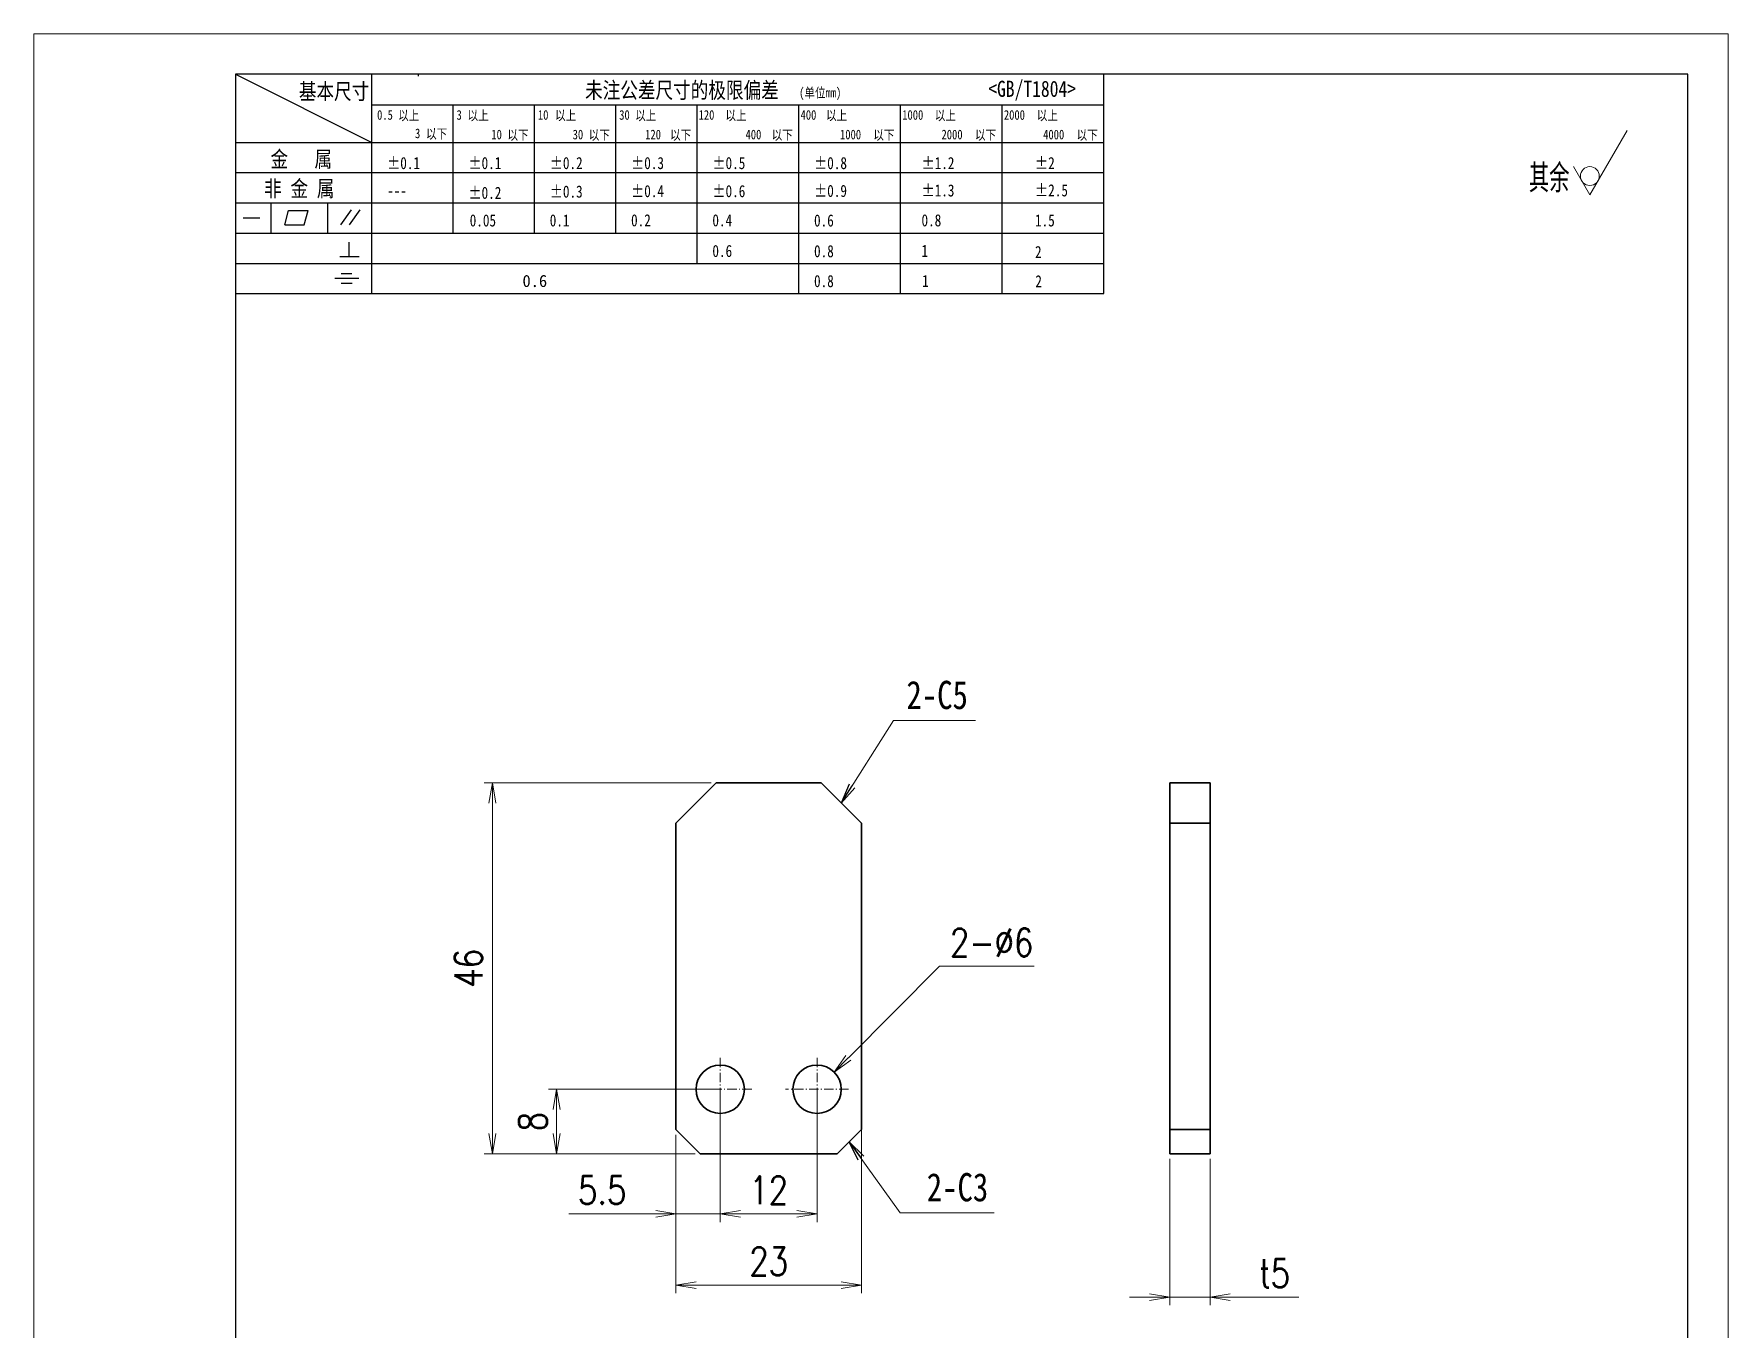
# Model space of a CAD drawing. Header units: millimetres. Extents: x 1333 to 190452, y -42879 to -5704.
# Drawn here: x 175013 to 175223, y -22699.8 to -22539.1 of the extents above; entities that cross this region are included whole.
import ezdxf
from ezdxf.enums import TextEntityAlignment as Align

# ---------------------------------------------------------------- set-up
doc = ezdxf.new("R2010")
doc.units = ezdxf.units.MM
doc.header["$LTSCALE"] = 0.5
for name, pattern in [('AM_ISO08W050x2', [9, 6, -0.75, 1.5, -0.75]), ('DASHDOT', [18.5, 12, -3, 0.5, -3]), ('DOT2', [0.125, 0, -0.125])]:
    doc.linetypes.add(name, pattern=pattern)
for name, color, linetype, lineweight in [('中心线', 2, 'AM_ISO08W050x2', 18), ('图框', 7, 'Continuous', 18), ('标注线', 3, 'Continuous', 18)]:
    doc.layers.add(name, color=color, linetype=linetype, lineweight=lineweight)
doc.layers.add('图\\M+19E79\\M+195B6\\M+18E9A', color=7, linetype='Continuous')
doc.layers.add('车型', color=7, linetype='Continuous')
doc.layers.add('打印-禁用', color=7, linetype='Continuous', lineweight=15, plot=False)
doc.styles.add('DIM', font='romans.shx', dxfattribs={"width": 0.8, "bigfont": 'bigfont.shx'})
doc.styles.add('国标', font='simfang.ttf', dxfattribs={"width": 0.8})
doc.styles.add('机械长仿宋', font='gbenor.shx', dxfattribs={"height": 1, "bigfont": 'gbcbig.shx'})
doc.dimstyles.new('DEH 1-1', dxfattribs={"dimtxt": 3.5, "dimasz": 2.5, "dimexe": 1, "dimexo": 0.625, "dimgap": 1.2, "dimtad": 1, "dimtoh": 1, "dimdsep": 46, "dimtxsty": 'DIM', "dimblk": 'OPEN', "dimcen": 0, "dimclrd": 8, "dimclre": 8, "dimclrt": 2, "dimazin": 2, "dimtfac": 0.5, "dimtmove": 0, "dimatfit": 3, "dimldrblk": 'OPEN', "dimfxl": 0, "dimtolj": 2, "dimlwd": 18, "dimlwe": 18, "dimarcsym": 0})
doc.dimstyles.new('DEH 1-1$0', dxfattribs={"dimtxt": 3.5, "dimasz": 2.5, "dimexe": 1, "dimexo": 0.625, "dimgap": 1.2, "dimtad": 1, "dimzin": 9, "dimdsep": 46, "dimtxsty": 'DIM', "dimblk": 'OPEN', "dimcen": 0, "dimclrd": 8, "dimclre": 8, "dimclrt": 2, "dimazin": 2, "dimtfac": 0.5, "dimtmove": 0, "dimatfit": 3, "dimldrblk": 'OPEN', "dimfxl": 0, "dimtolj": 2, "dimlwd": 18, "dimlwe": 18, "dimarcsym": 0})
doc.dimstyles.new('DEH 1-1$3', dxfattribs={"dimtxt": 3.5, "dimasz": 2.5, "dimexe": 1, "dimexo": 0.625, "dimgap": 1.2, "dimtad": 1, "dimtoh": 1, "dimdsep": 46, "dimtxsty": 'DIM', "dimblk": 'OPEN', "dimcen": 0, "dimclrd": 8, "dimclre": 8, "dimclrt": 2, "dimazin": 2, "dimtfac": 0.5, "dimtofl": 0, "dimtmove": 0, "dimatfit": 3, "dimldrblk": 'OPEN', "dimfxl": 0, "dimtolj": 2, "dimlwd": 18, "dimlwe": 18, "dimarcsym": 0})

# ---------------------------------------------------------------- blocks, each defined once
blk = doc.blocks.new('GZDEH零件A4图框V01版')
at = {"layer": '图\\M+19E79\\M+195B6\\M+18E9A', "linetype": 'Continuous'}
for p, q in [((25, 292), (25, 13.5)), ((205, 292), (25, 292)), ((205, 13.5), (205, 292))]:
    blk.add_line(p, q, dxfattribs=at)
at = {"layer": '图\\M+19E79\\M+195B6\\M+18E9A', "color": 9}
for p, q in [((25, 292), (41.88, 283.54)), ((41.88, 264.79), (41.88, 292)), ((47.66, 291.75), (47.66, 292)), ((132.6, 264.79), (132.6, 292)), ((41.88, 288.22), (132.6, 288.22)), ((51.96, 272.29), (51.96, 288.22)), ((62.04, 272.29), (62.04, 288.22)), ((72.12, 272.29), (72.12, 288.22)), ((82.2, 268.54), (82.2, 288.22)), ((94.8, 264.79), (94.8, 288.22)), ((107.4, 264.79), (107.4, 288.22)), ((120, 264.79), (120, 288.22)), ((25, 283.54), (132.6, 283.54)), ((25, 279.79), (132.6, 279.79)), ((25, 276.04), (132.6, 276.04)), ((29.43, 272.34), (29.43, 276.04)), ((36.42, 272.34), (36.42, 276.04)), ((38.03, 273.3), (39.36, 275.16)), ((39.11, 273.3), (40.45, 275.16)), ((25.94, 274.19), (28, 274.19)), ((31.1, 273.3), (31.58, 275.09)), ((31.1, 273.3), (33.51, 273.3)), ((31.58, 275.09), (33.99, 275.09)), ((33.51, 273.3), (33.99, 275.09)), ((25, 272.29), (132.6, 272.29)), ((39.09, 269.41), (39.09, 271.18)), ((37.93, 269.41), (40.32, 269.41)), ((25, 268.54), (132.6, 268.54)), ((38.08, 267.29), (39.43, 267.29)), ((25, 264.79), (132.6, 264.79)), ((37.3, 266.69), (40.28, 266.69)), ((38.08, 266.09), (39.44, 266.09))]:
    blk.add_line(p, q, dxfattribs=at)
at = {"layer": '打印-禁用', "linetype": 'Continuous'}
for p, q in [((0, 297), (0, 0)), ((210, 297), (0, 297)), ((210, 297), (210, 0))]:
    blk.add_line(p, q, dxfattribs=at)
at = {"layer": '图\\M+19E79\\M+195B6\\M+18E9A', "color": 9, "style": '国标', "width": 0.8}
for s, height, p in [('基本尺寸', 2, (32.84, 288.88)), ('未注公差尺寸的极限偏差', 2, (68.32, 289.02)), ('<GB/T1804>', 2, (118.29, 289.19)), ('30', 1.2, (72.55, 286.35)), ('金   属', 2, (29.33, 280.48)), ('±0.1', 1.5, (43.78, 280.23)), ('±0.1', 1.5, (53.86, 280.23)), ('±0.2', 1.5, (63.94, 280.23)), ('±0.3', 1.5, (74.02, 280.23)), ('±0.5', 1.5, (84.1, 280.23)), ('±0.8', 1.5, (96.7, 280.23)), ('±1.2', 1.5, (110.02, 280.23)), ('±2', 1.5, (124.09, 280.23)), ('非 金 属', 2, (28.53, 276.82)), ('---', 1.5, (43.78, 276.81)), ('±0.2', 1.5, (53.86, 276.54)), ('±0.3', 1.5, (63.94, 276.69)), ('±0.4', 1.5, (74.02, 276.75)), ('±0.6', 1.5, (84.1, 276.75)), ('±0.9', 1.5, (96.7, 276.78)), ('±1.3', 1.5, (110.02, 276.84)), ('±2.5', 1.5, (124.09, 276.85)), ('0.1', 1.5, (63.94, 273.12)), ('0.2', 1.5, (74.02, 273.13)), ('0.4', 1.5, (84.1, 273.13)), ('0.6', 1.5, (96.7, 273.11)), ('0.8', 1.5, (110.02, 273.13)), ('1.5', 1.5, (124.09, 273.12)), ('0.6', 1.5, (84.1, 269.33)), ('0.8', 1.5, (96.7, 269.3)), ('1', 1.5, (110.02, 269.34)), ('2', 1.5, (124.09, 269.2)), ('0.8', 1.5, (96.7, 265.59)), ('1', 1.5, (110.1, 265.6)), ('2', 1.5, (124.13, 265.57))]:
    blk.add_text(s, height=height, dxfattribs=at).set_placement(p)
at = {"layer": '图\\M+19E79\\M+195B6\\M+18E9A', "color": 9, "lineweight": 15, "style": '国标', "width": 0.8}
for s, p in [('0.5', (42.54, 286.35)), ('以上', (45.15, 286.3)), ('3', (52.39, 286.35)), ('以上', (53.76, 286.3)), ('10', (62.47, 286.35)), ('以上', (64.6, 286.3)), ('以上', (74.53, 286.3)), ('120', (82.39, 286.35)), ('以上', (85.72, 286.3)), ('400', (95.03, 286.35)), ('以上', (98.19, 286.3)), ('1000', (107.63, 286.35)), ('以上', (111.67, 286.3)), ('2000', (120.23, 286.35)), ('以上', (124.31, 286.3)), ('3', (47.24, 284.06)), ('以下', (48.61, 284.01)), ('10', (56.7, 283.92)), ('以下', (58.69, 283.87)), ('30', (66.78, 283.92)), ('以下', (68.77, 283.87)), ('120', (75.77, 283.92)), ('以下', (78.85, 283.87)), ('400', (88.21, 283.92)), ('以下', (91.45, 283.87)), ('1000', (99.92, 283.92)), ('以下', (104.05, 283.87)), ('2000', (112.5, 283.92)), ('以下', (116.65, 283.87)), ('4000', (125.1, 283.92)), ('以下', (129.25, 283.87))]:
    blk.add_text(s, height=1.2, dxfattribs=at).set_placement(p)
at = {"layer": '图\\M+19E79\\M+195B6\\M+18E9A', "color": 9, "lineweight": 13, "style": '国标'}
blk.add_text('0.6', height=1.5, dxfattribs=at).set_placement((60.56, 265.61))
at = {"layer": '图\\M+19E79\\M+195B6\\M+18E9A', "color": 9, "lineweight": 15, "insert": (94.85, 290.31), "char_height": 1.2, "width": 8.7957, "attachment_point": 1, "style": '国标'}
blk.add_mtext('(单位mm)', dxfattribs=at)
at = {"layer": '图\\M+19E79\\M+195B6\\M+18E9A', "color": 9, "insert": (54.02, 273.09), "char_height": 1.5, "attachment_point": 7, "style": '国标'}
blk.add_mtext_dynamic_manual_height_columns('0.05', width=5.1982, gutter_width=12.5, heights=[0], dxfattribs=at)
blk = doc.blocks.new('DEH A4')
at = {"layer": '图框'}
blk.add_blockref('GZDEH零件A4图框V01版', (0, 0), dxfattribs=at)
blk = doc.blocks.new('FINISHER_NON')
at = {"layer": '标注线'}
for p, q in [((0, 0), (4.62, 8)), ((-2.02, 3.5), (0, 0))]:
    blk.add_line(p, q, dxfattribs=at)
blk.add_circle((0, 2.33), 1.17, dxfattribs=at)
blk = doc.blocks.new('其余不去材料')
at = {"layer": '标注线'}
blk.add_blockref('FINISHER_NON', (0, 0), dxfattribs=at)
at = {"layer": '标注线', "color": 7, "linetype": 'DOT2', "style": '机械长仿宋'}
blk.add_text('其余', height=3.5, dxfattribs=at).set_placement((-7.56, 0.3))
blk = doc.blocks.new('_Open')
at = {"color": 0, "linetype": 'ByBlock', "lineweight": -2}
for p, q in [((-1, 0.167), (0, 0)), ((-1, -0.167), (0, 0)), ((0, 0), (-1, 0))]:
    blk.add_line(p, q, dxfattribs=at)
blk = doc.blocks.new('*D446')
at = {"layer": 'Defpoints', "color": 0, "transparency": 16777216}
for p in [(175069.84, -22632.01), (175097.59, -22632.01), (175095.59, -22678.01)]:
    blk.add_point(p, dxfattribs=at)
at = {"layer": '标注线', "color": 8, "lineweight": 18, "transparency": 16777216}
for p, q in [((175096.96, -22632.01), (175068.84, -22632.01)), ((175069.84, -22675.51), (175069.84, -22634.51)), ((175094.96, -22678.01), (175068.84, -22678.01))]:
    blk.add_line(p, q, dxfattribs=at)
at = {"layer": '标注线', "color": 8, "lineweight": 18, "transparency": 16777216, "xscale": 2.5, "yscale": 2.5, "zscale": 2.5}
for p, rotation in [((175069.84, -22632.01), 90), ((175069.84, -22678.01), 270)]:
    blk.add_blockref('_Open', p, dxfattribs=dict(at, rotation=rotation))
at = {"layer": '标注线', "color": 2, "transparency": 16777216, "insert": (175066.89, -22655.01), "char_height": 3.5, "attachment_point": 5, "rotation": 90, "style": 'DIM'}
blk.add_mtext('\\A2;46', dxfattribs=at)
blk = doc.blocks.new('*D447')
at = {"layer": 'Defpoints', "color": 0, "transparency": 16777216}
for p in [(175115.59, -22664.99), (175092.59, -22675.01), (175115.59, -22694.29)]:
    blk.add_point(p, dxfattribs=at)
at = {"layer": '标注线', "color": 8, "lineweight": 18, "transparency": 16777216}
for p, q in [((175115.59, -22665.62), (175115.59, -22695.29)), ((175092.59, -22675.64), (175092.59, -22695.29)), ((175095.09, -22694.29), (175113.09, -22694.29))]:
    blk.add_line(p, q, dxfattribs=at)
at = {"layer": '标注线', "color": 8, "lineweight": 18, "transparency": 16777216, "xscale": 2.5, "yscale": 2.5, "zscale": 2.5, "rotation": 180}
blk.add_blockref('_Open', (175092.59, -22694.29), dxfattribs=at)
at = {"layer": '标注线', "color": 8, "lineweight": 18, "transparency": 16777216, "xscale": 2.5, "yscale": 2.5, "zscale": 2.5}
blk.add_blockref('_Open', (175115.59, -22694.29), dxfattribs=at)
at = {"layer": '标注线', "color": 2, "transparency": 16777216, "insert": (175104.09, -22691.34), "char_height": 3.5, "attachment_point": 5, "style": 'DIM'}
blk.add_mtext('\\A2;23', dxfattribs=at)
blk = doc.blocks.new('*D448')
at = {"layer": 'Defpoints', "color": 0, "transparency": 16777216}
for p in [(175153.8, -22678.01), (175158.8, -22678.01), (175158.8, -22695.79)]:
    blk.add_point(p, dxfattribs=at)
at = {"layer": '标注线', "color": 8, "lineweight": 18, "transparency": 16777216}
for p, q in [((175153.8, -22678.64), (175153.8, -22696.79)), ((175158.8, -22678.64), (175158.8, -22696.79)), ((175151.3, -22695.79), (175148.8, -22695.79)), ((175153.8, -22695.79), (175158.8, -22695.79)), ((175161.3, -22695.79), (175169.8, -22695.79))]:
    blk.add_line(p, q, dxfattribs=at)
at = {"layer": '标注线', "color": 8, "lineweight": 18, "transparency": 16777216, "xscale": 2.5, "yscale": 2.5, "zscale": 2.5}
blk.add_blockref('_Open', (175153.8, -22695.79), dxfattribs=at)
at = {"layer": '标注线', "color": 8, "lineweight": 18, "transparency": 16777216, "xscale": 2.5, "yscale": 2.5, "zscale": 2.5, "rotation": 180}
blk.add_blockref('_Open', (175158.8, -22695.79), dxfattribs=at)
at = {"layer": '标注线', "color": 2, "transparency": 16777216, "insert": (175166.8, -22692.84), "char_height": 3.5, "attachment_point": 5, "style": 'DIM'}
blk.add_mtext('\\A2;{\\Fromans,bigfont|c134;t}5', dxfattribs=at)
blk = doc.blocks.new('*D449')
at = {"layer": 'Defpoints', "color": 0, "transparency": 16777216}
for p in [(175098.09, -22670.01), (175077.81, -22678.01), (175095.59, -22678.01)]:
    blk.add_point(p, dxfattribs=at)
at = {"layer": '标注线', "color": 8, "lineweight": 18, "transparency": 16777216}
for p, q in [((175097.46, -22670.01), (175076.81, -22670.01)), ((175077.81, -22672.51), (175077.81, -22675.51)), ((175094.96, -22678.01), (175076.81, -22678.01))]:
    blk.add_line(p, q, dxfattribs=at)
at = {"layer": '标注线', "color": 8, "lineweight": 18, "transparency": 16777216, "xscale": 2.5, "yscale": 2.5, "zscale": 2.5}
for p, rotation in [((175077.81, -22670.01), 90), ((175077.81, -22678.01), 270)]:
    blk.add_blockref('_Open', p, dxfattribs=dict(at, rotation=rotation))
at = {"layer": '标注线', "color": 2, "transparency": 16777216, "insert": (175074.86, -22674.01), "char_height": 3.5, "attachment_point": 5, "rotation": 90, "style": 'DIM'}
blk.add_mtext('\\A2;8', dxfattribs=at)
blk = doc.blocks.new('*D450')
at = {"layer": 'Defpoints', "color": 0, "transparency": 16777216}
for p in [(175098.09, -22670.01), (175092.59, -22675.01), (175092.59, -22685.47)]:
    blk.add_point(p, dxfattribs=at)
at = {"layer": '标注线', "color": 8, "lineweight": 18, "transparency": 16777216}
for p, q in [((175098.09, -22670.64), (175098.09, -22686.47)), ((175092.59, -22675.64), (175092.59, -22686.47)), ((175090.09, -22685.47), (175079.32, -22685.47)), ((175098.09, -22685.47), (175092.59, -22685.47)), ((175100.59, -22685.47), (175103.09, -22685.47))]:
    blk.add_line(p, q, dxfattribs=at)
at = {"layer": '标注线', "color": 8, "lineweight": 18, "transparency": 16777216, "xscale": 2.5, "yscale": 2.5, "zscale": 2.5}
blk.add_blockref('_Open', (175092.59, -22685.47), dxfattribs=at)
at = {"layer": '标注线', "color": 8, "lineweight": 18, "transparency": 16777216, "xscale": 2.5, "yscale": 2.5, "zscale": 2.5, "rotation": 180}
blk.add_blockref('_Open', (175098.09, -22685.47), dxfattribs=at)
at = {"layer": '标注线', "color": 2, "transparency": 16777216, "insert": (175083.45, -22682.52), "char_height": 3.5, "attachment_point": 5, "style": 'DIM'}
blk.add_mtext('\\A2;5.5', dxfattribs=at)
blk = doc.blocks.new('*D451')
at = {"layer": 'Defpoints', "color": 0, "transparency": 16777216}
for p in [(175098.09, -22670.01), (175110.09, -22670.01), (175110.09, -22685.47)]:
    blk.add_point(p, dxfattribs=at)
at = {"layer": '标注线', "color": 8, "lineweight": 18, "transparency": 16777216}
for p, q in [((175098.09, -22670.64), (175098.09, -22686.47)), ((175110.09, -22670.64), (175110.09, -22686.47)), ((175100.59, -22685.47), (175107.59, -22685.47))]:
    blk.add_line(p, q, dxfattribs=at)
at = {"layer": '标注线', "color": 8, "lineweight": 18, "transparency": 16777216, "xscale": 2.5, "yscale": 2.5, "zscale": 2.5, "rotation": 180}
blk.add_blockref('_Open', (175098.09, -22685.47), dxfattribs=at)
at = {"layer": '标注线', "color": 8, "lineweight": 18, "transparency": 16777216, "xscale": 2.5, "yscale": 2.5, "zscale": 2.5}
blk.add_blockref('_Open', (175110.09, -22685.47), dxfattribs=at)
at = {"layer": '标注线', "color": 2, "transparency": 16777216, "insert": (175104.09, -22682.52), "char_height": 3.5, "attachment_point": 5, "style": 'DIM'}
blk.add_mtext('\\A2;12', dxfattribs=at)
blk = doc.blocks.new('*D452')
at = {"layer": 'Defpoints', "color": 0, "transparency": 16777216}
for p in [(175112.2, -22667.88), (175107.97, -22672.14)]:
    blk.add_point(p, dxfattribs=at)
at = {"layer": '标注线', "color": 8, "lineweight": 18, "transparency": 16777216}
for p, q in [((175125.26, -22654.76), (175113.97, -22666.11)), ((175136.99, -22654.76), (175125.26, -22654.76))]:
    blk.add_line(p, q, dxfattribs=at)
at = {"layer": '标注线', "color": 8, "lineweight": 18, "transparency": 16777216, "xscale": 2.5, "yscale": 2.5, "zscale": 2.5, "rotation": 225.1467398818463}
blk.add_blockref('_Open', (175112.2, -22667.88), dxfattribs=at)
at = {"layer": '标注线', "color": 2, "transparency": 16777216, "insert": (175131.73, -22651.81), "char_height": 3.5, "attachment_point": 5, "style": 'DIM'}
blk.add_mtext('\\A2;2-%%c6', dxfattribs=at)

msp = doc.modelspace()

# ---------------------------------------------------------------- linework, layer by layer
at = {"color": 7, "lineweight": 35, "ltscale": 0.176777}
for p, q in [((175092.587, -22637.01), (175097.587, -22632.01)), ((175115.587, -22637.01), (175110.587, -22632.01))]:
    msp.add_line(p, q, dxfattribs=at)
at = {"color": 7, "lineweight": 35, "ltscale": 0.325}
msp.add_line((175097.587, -22632.01), (175110.587, -22632.01), dxfattribs=at)
at = {"color": 7, "lineweight": 35, "ltscale": 0.125}
for p, q in [((175153.799, -22632.01), (175158.799, -22632.01)), ((175153.799, -22637.01), (175153.799, -22632.01)), ((175158.799, -22637.01), (175158.799, -22632.01)), ((175153.799, -22637.01), (175158.799, -22637.01)), ((175153.799, -22675.01), (175158.799, -22675.01)), ((175153.799, -22678.01), (175158.799, -22678.01))]:
    msp.add_line(p, q, dxfattribs=at)
at = {"color": 7, "lineweight": 35}
for p, q in [((175092.587, -22675.01), (175092.587, -22637.01)), ((175115.587, -22637.01), (175115.587, -22675.01)), ((175153.799, -22637.01), (175153.799, -22675.01)), ((175158.799, -22637.01), (175158.799, -22675.01))]:
    msp.add_line(p, q, dxfattribs=at)
at = {"color": 7, "lineweight": 35, "ltscale": 0.106066}
for p, q in [((175095.587, -22678.01), (175092.587, -22675.01)), ((175112.587, -22678.01), (175115.587, -22675.01))]:
    msp.add_line(p, q, dxfattribs=at)
at = {"color": 7, "lineweight": 35, "ltscale": 0.075}
for p, q in [((175153.799, -22678.01), (175153.799, -22675.01)), ((175158.799, -22678.01), (175158.799, -22675.01))]:
    msp.add_line(p, q, dxfattribs=at)
at = {"color": 7, "lineweight": 35, "ltscale": 0.425}
msp.add_line((175112.587, -22678.01), (175095.587, -22678.01), dxfattribs=at)
at = {"color": 7, "lineweight": 35}
for centre in [(175098.087, -22670.01), (175110.087, -22670.01)]:
    msp.add_circle(centre, 3, dxfattribs=at)
at = {"layer": '中心线', "linetype": 'DASHDOT', "lineweight": 13, "ltscale": 0.195001}
for p, q in [((175098.087, -22666.11), (175098.087, -22673.91)), ((175110.087, -22666.11), (175110.087, -22673.91)), ((175101.987, -22670.01), (175094.187, -22670.01)), ((175113.987, -22670.01), (175106.187, -22670.01))]:
    msp.add_line(p, q, dxfattribs=at)

# ---------------------------------------------------------------- block references
at = {"layer": '图框'}
msp.add_blockref('DEH A4', (175013.014, -22836.123), dxfattribs=at)
at = {"layer": '标注线'}
msp.add_blockref('其余不去材料', (175205.878, -22559.087), dxfattribs=at)

# ---------------------------------------------------------------- texts
at = {"layer": '车型', "color": 3, "style": '国标', "width": 0.8}
for s, p in [('2-C5', (175124.974, -22622.857)), ('2-C3', (175127.496, -22683.903))]:
    msp.add_text(s, height=3.5, dxfattribs=at).set_placement(p, align=Align.CENTER)

# ---------------------------------------------------------------- dimensions: what is measured, and where the dimension line sits
at = {"layer": '标注线'}
for base, p1, p2, picture, middle in [((175069.844, -22632.01), (175095.587, -22678.01), (175097.587, -22632.01), '*D446', (175066.894, -22655.01)), ((175077.811, -22678.01), (175098.087, -22670.01), (175095.587, -22678.01), '*D449', (175074.861, -22674.01))]:
    dim = msp.add_linear_dim(base=base, p1=p1, p2=p2, angle=90, dimstyle='DEH 1-1$0', dxfattribs=at)
    dim.commit()
    dim.dimension.update_dxf_attribs({"geometry": picture, "text_midpoint": middle})
dim = msp.add_diameter_dim_2p(p1=(175107.971, -22672.137), p2=(175112.203, -22667.883), dimstyle='DEH 1-1$3', override={"dimpost": '2-%%c<>'}, dxfattribs=at)
dim.commit()
dim.dimension.update_dxf_attribs({"geometry": '*D452', "text_midpoint": (175131.727, -22654.759), "dimtype": 163})
for base, p1, p2, picture, middle in [((175115.587, -22694.287), (175092.587, -22675.01), (175115.587, -22664.991), '*D447', (175104.087, -22691.337)), ((175092.587, -22685.473), (175098.087, -22670.01), (175092.587, -22675.01), '*D450', (175083.453, -22682.523)), ((175110.087, -22685.473), (175098.087, -22670.01), (175110.087, -22670.01), '*D451', (175104.087, -22682.523))]:
    dim = msp.add_linear_dim(base=base, p1=p1, p2=p2, dimstyle='DEH 1-1$0', dxfattribs=at)
    dim.commit()
    dim.dimension.update_dxf_attribs({"geometry": picture, "text_midpoint": middle})
dim = msp.add_linear_dim(base=(175158.799, -22695.786), p1=(175153.799, -22678.01), p2=(175158.799, -22678.01), text='{\\Fromans,bigfont|c134;t}<>', dimstyle='DEH 1-1$0', dxfattribs=at)
dim.commit()
dim.dimension.update_dxf_attribs({"geometry": '*D448', "text_midpoint": (175166.799, -22692.836)})

# ---------------------------------------------------------------- leaders
for points in [[(175113.087, -22634.51), (175119.554, -22624.274), (175129.735, -22624.274)], [(175114.087, -22676.51), (175120.383, -22685.351), (175132.033, -22685.351)]]:
    msp.add_leader(points, dimstyle='DEH 1-1', override={"dimgap": 1.2, "dimtad": 1}, dxfattribs=at)

doc.saveas('drawing.dxf')
